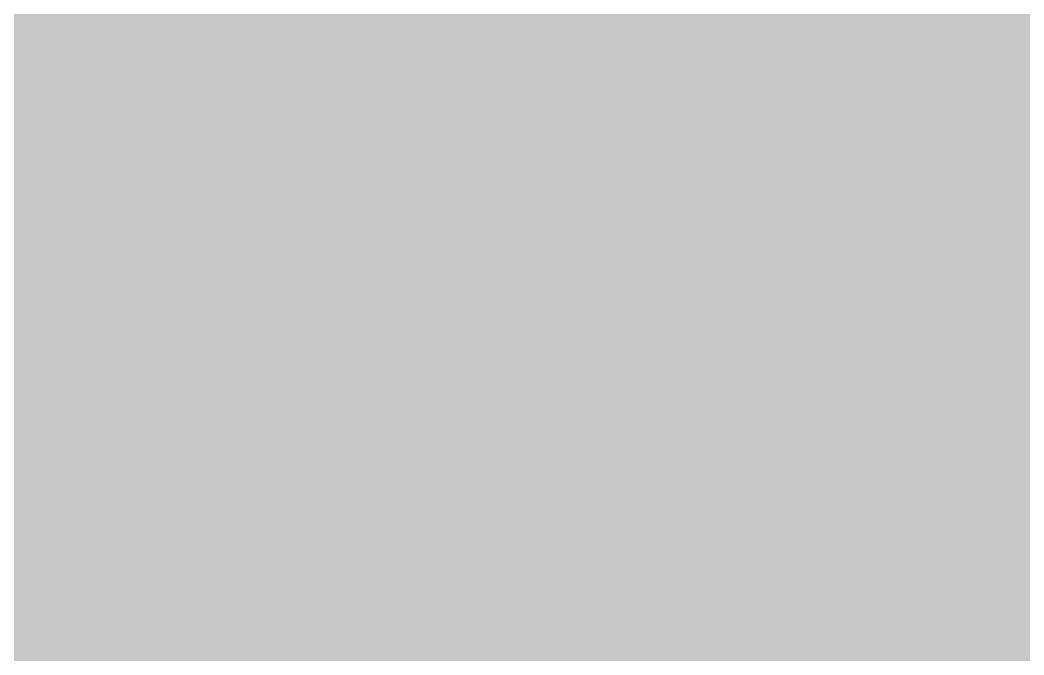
# Model space of a CAD drawing. Header units: inches. Extents: x -1551 to 2054, y 9767 to 12269.
# Drawn here: x 1328 to 1385.3, y 10770.2 to 10806.5 of the extents above; entities that cross this region are included whole.
import ezdxf

# ---------------------------------------------------------------- set-up
doc = ezdxf.new("R2010")
doc.units = ezdxf.units.IN
doc.header["$MEASUREMENT"] = 0
for name, color, linetype, lineweight in [('0-1', 7, 'Continuous', 5), ('0-2', 7, 'Continuous', 9), ('A-AREA-PATT-2', 254, 'Continuous', 9), ('A-DOOR-1', 7, 'Continuous', 9), ('A-DOOR-FRAM-1', 7, 'Continuous', 9), ('A-DOOR-GLAZ-1', 7, 'Continuous', 9)]:
    doc.layers.add(name, color=color, linetype=linetype, lineweight=lineweight)

# ---------------------------------------------------------------- blocks, each defined once
blk = doc.blocks.new('Bayer Built Door - VISTAGRANDE FLUSH - 37-1_2__ x 81-3_4__ - 1ST FLOOR-3294966-KEY PLAN - 1ST FLOOR')
at = {"layer": 'A-DOOR-1'}
for p, q in [((-16.946, 0.562), (-16.946, -0.083)), ((-16.946, 0.562), (-13.125, 0.562)), ((-13.875, 0.156), (-13.125, 0.156)), ((-13.875, -1.156), (-13.875, 0.156)), ((-13.125, 0.25), (-13.155, 0.562)), ((13.125, 0.562), (-13.125, 0.562)), ((-13.125, 0.156), (-13.125, 0.25)), ((16.946, 0.562), (13.125, 0.562)), ((13.125, 0.25), (13.155, 0.562)), ((13.125, 0.156), (13.125, 0.25)), ((13.875, 0.156), (13.125, 0.156)), ((13.875, -1.156), (13.875, 0.156)), ((16.946, 0.562), (16.946, -0.083)), ((-16.946, -0.083), (-17.562, -0.094)), ((-17.562, -0.094), (-17.562, -1.156)), ((16.946, -0.083), (17.562, -0.094)), ((17.562, -0.094), (17.562, -1.156)), ((-13.125, -0.594), (-13.875, -0.594)), ((-13.875, -1.094), (-13.361, -1.094)), ((-13.875, -1.156), (-13.875, -1.094)), ((-13.361, -1.094), (-13.156, -0.842)), ((-13.156, -0.842), (-13.125, -0.656)), ((-13.125, -0.656), (-13.125, -0.594)), ((13.125, -0.594), (13.875, -0.594)), ((13.125, -0.656), (13.125, -0.594)), ((13.156, -0.842), (13.125, -0.656)), ((13.361, -1.094), (13.156, -0.842)), ((13.875, -1.094), (13.361, -1.094)), ((13.875, -1.156), (13.875, -1.094)), ((-17.562, -1.156), (-13.125, -1.156)), ((13.125, -1.156), (-13.125, -1.156)), ((17.562, -1.156), (13.125, -1.156)), ((17.562, -1.156), (17.562, -36.281))]:
    blk.add_line(p, q, dxfattribs=at)
blk.add_arc((17.562, -1.156), 35.125, 180, 270, dxfattribs=at)
at = {"layer": 'A-DOOR-FRAM-1'}
for p, q in [((-18.75, 4.25), (-18.75, -1.625)), ((-18.75, 4.25), (-17.719, 4.25)), ((-17.719, 3.128), (-17.719, 4.25)), ((17.719, 3.128), (17.719, 4.25)), ((18.75, 4.25), (17.719, 4.25)), ((18.75, 4.25), (18.75, -1.625)), ((-20.375, 2.937), (-18.75, 2.937)), ((-17.375, 2.888), (-17.719, 3.128)), ((-17.375, 1.887), (-17.375, 2.888)), ((17.375, 2.888), (17.719, 3.128)), ((17.375, 1.887), (17.375, 2.888)), ((20.375, 2.937), (18.75, 2.937)), ((-16.688, 1.731), (-17.375, 1.887)), ((-16.688, 0.594), (-16.688, 1.731)), ((16.688, 1.731), (17.375, 1.887)), ((16.688, 0.594), (16.688, 1.731)), ((-17.14, 0.157), (-17.14, 0.594)), ((-17.14, 0.594), (-16.688, 0.594)), ((17.14, 0.594), (16.688, 0.594)), ((17.14, 0.157), (17.14, 0.594)), ((-17.719, 0.157), (-17.14, 0.157)), ((-17.719, -1.625), (-17.719, 0.157)), ((17.719, 0.157), (17.14, 0.157)), ((17.719, -1.625), (17.719, 0.157)), ((-18.375, -1.625), (-18.75, -1.625)), ((-18.75, -1.625), (-17.719, -1.625)), ((-18, -1.625), (-18.625, -1.625)), ((-18.625, -1.625), (-18.625, -4.438)), ((-18, -4.438), (-18, -1.625)), ((-18, -1.625), (18, -1.625)), ((18.75, -1.625), (17.719, -1.625)), ((18.625, -1.625), (18, -1.625)), ((18, -1.625), (18, -4.438)), ((18.625, -4.438), (18.625, -1.625)), ((-18.625, -4.438), (-18, -4.438)), ((18, -4.438), (18.625, -4.438))]:
    blk.add_line(p, q, dxfattribs=at)
at = {"layer": 'A-DOOR-GLAZ-1'}
for p, q in [((13.125, 0.156), (-13.125, 0.156)), ((-13.125, 0), (-13.875, 0)), ((-13.875, -0.438), (-13.125, -0.438)), ((-13.665, 0), (-13.665, -0.438)), ((13.125, 0), (-13.125, 0)), ((13.125, -0.438), (-13.125, -0.438)), ((13.125, 0), (13.875, 0)), ((13.875, -0.438), (13.125, -0.438)), ((13.665, 0), (13.665, -0.438)), ((13.125, -0.594), (-13.125, -0.594))]:
    blk.add_line(p, q, dxfattribs=at)
blk = doc.blocks.new('CTR - 1st Phase - Shell_rvt-1-KEY PLAN - 1ST FLOOR')
at = {"layer": '0-2'}
blk.add_blockref('Bayer Built Door - VISTAGRANDE FLUSH - 37-1_2__ x 81-3_4__ - 1ST FLOOR-3294966-KEY PLAN - 1ST FLOOR', (-2561.124, 10818.302), dxfattribs=at)

msp = doc.modelspace()

# ---------------------------------------------------------------- hatches: boundary and pattern name
at = {"layer": 'A-AREA-PATT-2'}
h = msp.add_hatch(color=256, dxfattribs=at)
h.paths.add_polyline_path([(1258.368, 10476.164), (1258.368, 10512.164), (1260.118, 10512.164), (1260.118, 10476.164), (1258.993, 10476.164)], flags=0)
h.paths.add_polyline_path([(1320.031, 10458.164), (1447.218, 10458.164), (1447.218, 10813.864), (1422.406, 10813.864), (1422.281, 10813.864), (1421.656, 10813.864), (1421.656, 10816.677), (1385.656, 10816.677), (1385.656, 10813.864), (1385.031, 10813.864), (1384.906, 10813.864), (1286.056, 10813.864), (1286.056, 10793.052), (1258.181, 10793.052), (1258.181, 10813.864), (1254.306, 10813.864), (1254.306, 10476.164), (1258.368, 10476.164), (1258.368, 10474.227), (1258.993, 10474.227), (1258.993, 10472.539), (1293.743, 10472.539), (1293.743, 10474.227), (1294.368, 10474.227), (1294.368, 10476.164), (1320.031, 10476.164), (1320.031, 10464.127)], flags=0)

# ---------------------------------------------------------------- block references
at = {"layer": '0-1'}
msp.add_blockref('CTR - 1st Phase - Shell_rvt-1-KEY PLAN - 1ST FLOOR', (3964.779, 0), dxfattribs=at)

doc.saveas('drawing.dxf')
